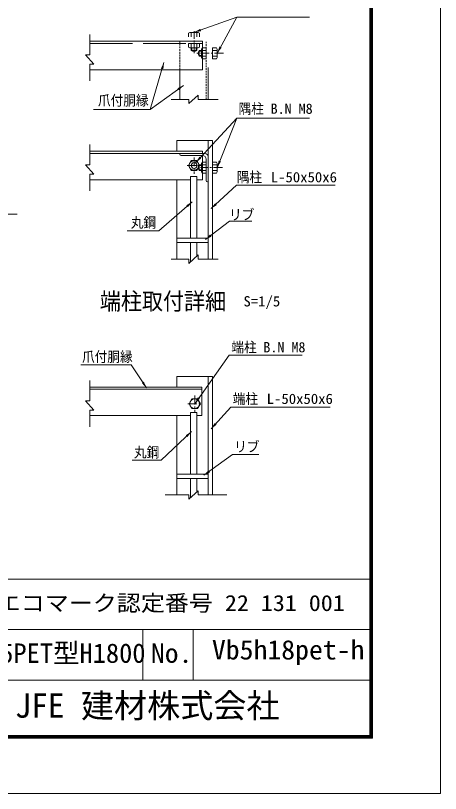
# Model space of a CAD drawing. Units: millimetres, scale not verified, with parts at other scales. Extents: x -4455 to 4455, y -3150 to 3150.
# Drawn here: x 2668 to 4455, y -3150 to 124 of the extents above; entities that cross this region are included whole.
import ezdxf
from ezdxf.enums import TextEntityAlignment as Align

# ---------------------------------------------------------------- set-up
doc = ezdxf.new("R2010")
doc.units = ezdxf.units.MM
doc.header["$LTSCALE"] = 30
for name, pattern in [('DASHED', [7.5, 6, -1.5]), ('USER1', [2, 1.25, -0.25, 0.25, -0.25]), ('USER2', [0.375, 0.25, -0.125])]:
    doc.linetypes.add(name, pattern=pattern)
doc.layers.add('0-4_7詳細', color=7, linetype='Continuous', lineweight=18)
doc.layers.add('0-E_D-TTL', color=7, linetype='Continuous', lineweight=9)
doc.layers.add('0-F_D-TTL-TXT', color=7, linetype='Continuous')
doc.styles.add('ＭＳ ゴシック', font='')
doc.styles.get('ＭＳ ゴシック').set_extended_font_data('MS Gothic')

msp = doc.modelspace()

# ---------------------------------------------------------------- linework, layer by layer
at = {"layer": '0-4_7詳細', "lineweight": 9}
for p, q in [((3599.03, 117.17), (3517.09, -32.99)), ((3401.17, 53.45), (3395.41, 50.13)), ((3395.41, 50.13), (3395.41, 34.25)), ((3401.17, 53.45), (3436.69, 53.45)), ((3406.93, 51.4), (3406.93, 34.25)), ((3430.93, 51.4), (3430.93, 34.25)), ((3436.69, 53.45), (3442.45, 50.13)), ((3442.45, 50.13), (3442.45, 34.25)), ((2980.01, 16.25), (3451.93, 16.25)), ((3454.93, 16.25), (3346.93, 16.25)), ((3395.41, 7.25), (3442.45, 7.25)), ((3395.41, -8.62), (3395.41, 7.25)), ((3406.93, -9.89), (3406.93, 7.25)), ((3430.93, -9.89), (3430.93, 7.25)), ((3454.93, -103.75), (3454.93, 16.25)), ((3401.17, -11.95), (3395.41, -8.62)), ((3401.17, -11.95), (3436.69, -11.95)), ((3406.93, -11.95), (3406.93, -22.61)), ((3406.93, -22.61), (3430.93, -22.61)), ((3430.93, -11.95), (3430.93, -22.61)), ((3440.07, -46.75), (3440.07, -22.75)), ((3450.73, -22.75), (3440.07, -22.75)), ((3450.73, -52.51), (3450.73, -16.99)), ((3452.79, -22.75), (3469.93, -22.75)), ((3469.93, -58.27), (3469.93, -11.23)), ((3512.81, -11.23), (3496.93, -11.23)), ((3496.93, -58.27), (3496.93, -11.23)), ((3514.07, -22.75), (3496.93, -22.75)), ((3516.13, -16.99), (3512.81, -11.23)), ((3516.13, -52.51), (3516.13, -16.99)), ((3450.73, -46.75), (3440.07, -46.75)), ((3450.73, -52.51), (3454.06, -58.27)), ((3452.79, -46.75), (3469.93, -46.75)), ((3454.06, -58.27), (3469.93, -58.27)), ((3514.07, -46.75), (3496.93, -46.75)), ((3512.81, -58.27), (3496.93, -58.27)), ((3516.13, -52.51), (3512.81, -58.27)), ((3478.93, -228.47), (3478.93, -94.75)), ((2980.01, -103.75), (3454.93, -103.75)), ((3358.93, -228.47), (3358.93, -103.75)), ((3234.72, -270.99), (3375.25, -169.73)), ((3599.03, -308.18), (3516.87, -514.1)), ((3346.93, -446.96), (3346.93, -401.96)), ((3346.93, -401.96), (3496.93, -401.96)), ((3478.93, -900.81), (3478.93, -401.96)), ((3496.93, -900.81), (3496.93, -401.96)), ((2980.01, -446.96), (3451.93, -446.96)), ((2980.01, -455.96), (3451.93, -455.96)), ((3454.93, -446.96), (3346.93, -446.96)), ((3463.93, -455.96), (3358.93, -455.96)), ((3358.93, -455.96), (3358.93, -458.96)), ((3369.43, -446.96), (3369.73, -446.96)), ((3454.93, -455.96), (3454.93, -446.96)), ((3454.93, -464.96), (3364.93, -464.96)), ((3454.93, -566.96), (3454.93, -464.96)), ((3469.93, -569.96), (3469.93, -479.96)), ((3478.93, -575.96), (3478.93, -470.96)), ((3440.07, -527.96), (3440.07, -503.96)), ((3450.73, -503.96), (3440.07, -503.96)), ((3450.73, -533.72), (3450.73, -498.2)), ((3452.79, -503.96), (3469.93, -503.96)), ((3469.93, -539.48), (3469.93, -492.44)), ((3512.81, -492.44), (3496.93, -492.44)), ((3496.93, -539.48), (3496.93, -492.44)), ((3514.07, -503.96), (3496.93, -503.96)), ((3516.13, -498.2), (3512.81, -492.44)), ((3516.13, -533.72), (3516.13, -498.2)), ((3404.25, -813.44), (3404.25, -553.02)), ((3404.25, -553.02), (3431.25, -553.02)), ((3431.25, -813.44), (3431.25, -553.02)), ((3450.73, -527.96), (3440.07, -527.96)), ((3450.73, -533.72), (3454.06, -539.48)), ((3452.79, -527.96), (3469.93, -527.96)), ((3454.06, -539.48), (3469.93, -539.48)), ((3514.07, -527.96), (3496.93, -527.96)), ((3512.81, -539.48), (3496.93, -539.48)), ((3516.13, -533.72), (3512.81, -539.48)), ((2980.01, -566.96), (3404.25, -566.96)), ((3346.93, -900.81), (3346.93, -566.96)), ((3431.25, -566.96), (3454.93, -566.96)), ((3478.93, -575.96), (3475.93, -575.96)), ((3478.93, -813.44), (3346.93, -813.44)), ((3478.93, -831.44), (3346.93, -831.44)), ((3404.25, -912.65), (3404.25, -831.44)), ((3431.25, -887.58), (3431.25, -831.44)), ((3346.93, -1439.89), (3346.93, -1394.89)), ((3346.93, -1394.89), (3496.93, -1394.89)), ((3478.93, -1893.74), (3478.93, -1394.89)), ((3496.93, -1893.74), (3496.93, -1394.89)), ((2980.01, -1439.89), (3451.93, -1439.89)), ((3451.93, -1439.89), (3346.93, -1439.89)), ((3369.43, -1439.89), (3369.73, -1439.89)), ((3451.93, -1559.89), (3451.93, -1439.89)), ((2980.01, -1448.89), (3451.93, -1448.89)), ((2980.01, -1559.89), (3404.25, -1559.89)), ((3346.93, -1893.74), (3346.93, -1559.89)), ((3404.25, -1806.37), (3404.25, -1545.95)), ((3404.25, -1545.95), (3431.25, -1545.95)), ((3431.25, -1806.37), (3431.25, -1545.95)), ((3431.25, -1559.89), (3451.93, -1559.89)), ((3478.93, -1806.37), (3346.93, -1806.37)), ((3478.93, -1824.37), (3346.93, -1824.37)), ((3404.25, -1905.58), (3404.25, -1824.37)), ((3431.25, -1880.51), (3431.25, -1824.37))]:
    msp.add_line(p, q, dxfattribs=at)
at = {"layer": '0-4_7詳細', "color": 4}
for p, q in [((2980.01, -41.31), (2980.01, 44.27)), ((2962.01, -41.31), (2998.01, -80.08)), ((2980.01, -41.31), (2962.01, -41.31)), ((2980.01, -80.08), (2980.01, -150.27)), ((2980.01, -80.08), (2998.01, -80.08)), ((3397.61, -228.47), (3323.39, -228.47)), ((3397.61, -246.47), (3436.38, -210.47)), ((3397.61, -228.47), (3397.61, -246.47)), ((3436.38, -228.47), (3436.38, -210.47)), ((3436.38, -228.47), (3521.06, -228.47)), ((2980.01, -504.52), (2980.01, -418.94)), ((2962.01, -504.52), (2998.01, -543.29)), ((2980.01, -504.52), (2962.01, -504.52)), ((2980.01, -543.29), (2980.01, -613.48)), ((2980.01, -543.29), (2998.01, -543.29)), ((3397.61, -918.81), (3436.38, -882.81)), ((3436.38, -900.81), (3436.38, -882.81)), ((3397.61, -900.81), (3323.39, -900.81)), ((3397.61, -900.81), (3397.61, -918.81)), ((3436.38, -900.81), (3521.06, -900.81)), ((2980.01, -1497.45), (2980.01, -1411.87)), ((2962.01, -1497.45), (2998.01, -1536.22)), ((2980.01, -1497.45), (2962.01, -1497.45)), ((2980.01, -1536.22), (2980.01, -1606.41)), ((2980.01, -1536.22), (2998.01, -1536.22)), ((3397.61, -1893.74), (3297.16, -1893.74)), ((3397.61, -1911.74), (3436.38, -1875.74)), ((3397.61, -1893.74), (3397.61, -1911.74)), ((3436.38, -1893.74), (3436.38, -1875.74)), ((3436.38, -1893.74), (3557.43, -1893.74))]:
    msp.add_line(p, q, dxfattribs=at)
at = {"layer": '0-4_7詳細', "color": 1, "linetype": 'USER1'}
for p, q in [((3418.93, -33.84), (3418.93, 58.52)), ((3542.93, -34.75), (3426.49, -34.75)), ((3418.93, -472.77), (3418.93, -542.16)), ((3390.37, -506.96), (3447.49, -506.96)), ((3538.03, -515.96), (3445.67, -515.96)), ((3421.93, -1475.7), (3421.93, -1545.09)), ((3393.37, -1509.89), (3450.49, -1509.89))]:
    msp.add_line(p, q, dxfattribs=at)
at = {"layer": '0-4_7詳細', "color": 3, "linetype": 'DASHED'}
msp.add_line((2980.01, 7.25), (3454.93, 7.25), dxfattribs=at)
at = {"layer": '0-4_7詳細', "color": 1, "linetype": 'USER2'}
for p, q in [((3358.93, -103.75), (3358.93, 16.34)), ((3469.93, -228.47), (3469.93, 13.84))]:
    msp.add_line(p, q, dxfattribs=at)
at = {"layer": '0-4_7詳細', "color": 1}
for p, q in [((3409.33, -11.95), (3409.33, -23.82)), ((3428.53, -11.95), (3428.53, -23.82)), ((3450.73, -25.15), (3438.86, -25.15)), ((3450.73, -44.35), (3438.86, -44.35)), ((3450.73, -506.36), (3438.86, -506.36)), ((3450.73, -525.56), (3438.86, -525.56))]:
    msp.add_line(p, q, dxfattribs=at)
at = {"layer": '0-4_7詳細', "lineweight": 9}
for points in [[(3904.84, 117.17), (3599.03, 117.17), (3420.82, 54.12)], [(3436.69, -11.95), (3442.45, -8.62), (3442.45, 7.25)], [(3450.73, -16.99), (3454.06, -11.23), (3469.93, -11.23)], [(2996.73, -270.99), (3234.72, -270.99), (3292.54, -73.12)], [(3904.84, -308.18), (3599.03, -308.18), (3426.62, -493.73)], [(3450.73, -498.2), (3454.06, -492.44), (3469.93, -492.44)], [(4013.09, -590.13), (3597.26, -590.13), (3490.34, -688.56)], [(3661.4, -741.67), (3567.48, -741.67), (3466.78, -818.7)]]:
    msp.add_lwpolyline(points, dxfattribs=at)
at = {"layer": '0-4_7詳細', "color": 3}
for points in [[(3442.45, -506.96), (3430.69, -486.59), (3407.17, -486.59), (3395.41, -506.96), (3407.17, -527.32), (3430.69, -527.32)], [(3445.45, -1509.89), (3433.69, -1489.52), (3410.17, -1489.52), (3398.41, -1509.89), (3410.17, -1530.26), (3433.69, -1530.26)]]:
    msp.add_lwpolyline(points, close=True, dxfattribs=at)
at = {"layer": '0-4_7詳細', "color": 1}
for points in [[(2674.92, -711.67), (2447.67, -711.67), (2394.55, -534.24)], [(3137.23, -782.61), (3270.24, -782.61), (3410.89, -660.17)], [(3873.73, -1305.47), (3567.33, -1305.47), (3423.09, -1508.26)], [(2942.17, -1346.42), (3154.37, -1346.42), (3218.94, -1442.94)], [(3991.92, -1524.09), (3574.32, -1524.09), (3490.76, -1615.09)], [(3159.35, -1747.51), (3280.05, -1747.51), (3407.65, -1627.11)], [(3691.63, -1723.68), (3579.96, -1723.68), (3460.46, -1810.74)]]:
    msp.add_lwpolyline(points, dxfattribs=at)
at = {"layer": '0-4_7詳細', "color": 3}
for centre, radius in [((3418.93, -506.96), 20.4), ((3418.93, -506.96), 12), ((3421.93, -1509.89), 20.4)]:
    msp.add_circle(centre, radius, dxfattribs=at)
at = {"layer": '0-4_7詳細', "lineweight": 9}
for centre, radius, start, end in [((3401.17, 44.37), 9.09, 50.6618, 90), ((3418.93, 17.45), 36, 70.52878, 109.47122), ((3436.69, 44.37), 9.09, 90, 129.3382), ((3401.17, -2.86), 9.09, 270, 309.3382), ((3418.93, 24.05), 36, 250.52878, 289.47122), ((3418.93, -1.82), 24, 240, 300), ((3436.69, -2.86), 9.09, 230.6618, 270), ((3460.86, -34.75), 24, 150, 210), ((3459.82, -16.99), 9.09, 180, 219.3382), ((3486.73, -34.75), 36, 160.52878, 199.47122), ((3507.04, -16.99), 9.09, 320.6618, 0), ((3480.13, -34.75), 36, 340.52878, 19.47122), ((3459.82, -52.51), 9.09, 140.6618, 180), ((3507.04, -52.51), 9.09, 0, 39.3382), ((3463.93, -470.96), 15, 0, 90), ((3364.93, -458.96), 6, 180, 270), ((3454.93, -479.96), 15, 0, 90), ((3460.86, -515.96), 24, 150, 210), ((3459.82, -498.2), 9.09, 180, 219.3382), ((3486.73, -515.96), 36, 160.52878, 199.47122), ((3507.04, -498.2), 9.09, 320.6618, 0), ((3480.13, -515.96), 36, 340.52878, 19.47122), ((3459.82, -533.72), 9.09, 140.6618, 180), ((3507.04, -533.72), 9.09, 0, 39.3382), ((3475.93, -569.96), 6, 180, 270)]:
    msp.add_arc(centre, radius, start, end, dxfattribs=at)
at = {"layer": '0-4_7詳細'}
for points in [[(3418.93, 53.45), (3445.48, 68.37), (3448.95, 58.55)], [(3516.13, -34.75), (3525.93, -5.92), (3535.07, -10.91)], [(3293.1, -71.2), (3289.69, -101.46), (3279.69, -98.53)], [(3376.87, -168.56), (3355.58, -190.33), (3349.49, -181.87)], [(3425.26, -495.2), (3441.86, -469.68), (3449.5, -476.77)], [(3516.13, -515.96), (3522.41, -486.16), (3532.09, -490.02)], [(3488.86, -689.91), (3507.41, -665.76), (3514.46, -673.43)], [(3465.19, -819.92), (3485.85, -797.55), (3492.18, -805.83)]]:
    msp.add_solid(points, dxfattribs=at)
at = {"layer": '0-4_7詳細', "color": 1}
for points in [[(3412.4, -658.86), (3393.19, -682.48), (3386.35, -674.62)], [(3220.06, -1444.61), (3199.04, -1422.57), (3207.7, -1416.78)], [(3421.93, -1509.89), (3435.07, -1482.42), (3443.56, -1488.46)], [(3489.4, -1616.56), (3505.86, -1590.94), (3513.53, -1597.99)], [(3409.1, -1625.74), (3390.86, -1650.11), (3383.71, -1642.54)], [(3458.84, -1811.92), (3480.02, -1790.05), (3486.16, -1798.47)]]:
    msp.add_solid(points, dxfattribs=at)
at = {"layer": '0-E_D-TTL'}
for p, q in [((2248.93, -2248.4), (4158.15, -2248.4)), ((2248.93, -2460.53), (4158.15, -2460.53)), ((3203.54, -2460.53), (3203.54, -2672.67)), ((3415.67, -2460.53), (3415.67, -2672.67)), ((2248.93, -2672.67), (4158.15, -2672.67))]:
    msp.add_line(p, q, dxfattribs=at)
at = {"layer": '0-E_D-TTL', "color": 2, "lineweight": 18}
msp.add_lwpolyline([(-4454.56, 3150.45), (4455.14, 3150.45), (4455.14, -3149.97), (-4454.56, -3149.97)], close=True, dxfattribs=at)
at = {"layer": '0-E_D-TTL'}
for points in [[(-4168.18, 2917.11), (4168.75, 2917.11), (4168.75, -2916.62), (-4168.18, -2916.62)], [(-4165.53, 2914.45), (4166.1, 2914.45), (4166.1, -2913.97), (-4165.53, -2913.97)], [(-4162.87, 2911.8), (4163.45, 2911.8), (4163.45, -2911.32), (-4162.87, -2911.32)], [(-4160.22, 2909.15), (4160.8, 2909.15), (4160.8, -2908.67), (-4160.22, -2908.67)], [(-4157.57, 2906.5), (4158.15, 2906.5), (4158.15, -2906.02), (-4157.57, -2906.02)]]:
    msp.add_lwpolyline(points, close=True, dxfattribs=at)

# ---------------------------------------------------------------- texts
at = {"layer": '0-4_7詳細', "color": 3, "style": 'ＭＳ ゴシック'}
for s, width, p in [('爪付胴縁', 0.9, (3014.87, -267.27)), ('隅柱', 0.9, (3606.07, -302.45)), ('隅柱', 0.9, (3598.75, -590.56)), ('L-50x50x6', 1.05, (3741.56, -590.56)), ('リブ', 0.9, (3566.27, -748.57)), ('丸鋼', 0.9, (3153.11, -781.66)), ('S=1/5', 1.05, (3626.65, -1113.16)), ('端柱', 0.9, (3575.73, -1306.36)), ('爪付胴縁', 0.9, (2947.75, -1346.33)), ('端柱', 0.9, (3581.6, -1523.52)), ('L-50x50x6', 1.05, (3724.41, -1523.52)), ('リブ', 0.9, (3587.7, -1725.01)), ('丸鋼', 0.9, (3166.28, -1748.57))]:
    msp.add_text(s, height=43.33, dxfattribs=dict(at, width=width)).set_placement(p, align=Align.BOTTOM_LEFT)
for p in [(3740.88, -302.45), (3710.54, -1306.36)]:
    msp.add_text('B.N M8', height=43.33, dxfattribs=at).set_placement(p, align=Align.BOTTOM_LEFT)
at = {"layer": '0-4_7詳細', "style": 'ＭＳ ゴシック', "width": 0.9}
msp.add_text('端柱取付詳細', height=72.14, dxfattribs=at).set_placement((3022.56, -1135.96), align=Align.BOTTOM_LEFT)
at = {"layer": '0-F_D-TTL-TXT', "style": 'ＭＳ ゴシック'}
for s, height, width, p in [('エコマーク認定番号 22 131 001', 67.35, 1.1, (2588.93, -2402.42)), ('No.', 81.6, 1.05, (3237.48, -2624.73)), ('Vb5h18pet-h', 81.6, 1.05, (3494.16, -2610.59))]:
    msp.add_text(s, height=height, dxfattribs=dict(at, width=width)).set_placement(p, align=Align.BOTTOM_LEFT)
for s, height, p in [('VB5PET型H1800', 81.64, (2492.6, -2624.73)), ('JFE 建材株式会社', 102.1, (2665.12, -2862))]:
    msp.add_text(s, height=height, dxfattribs=at).set_placement(p, align=Align.BOTTOM_LEFT)

doc.saveas('drawing.dxf')
